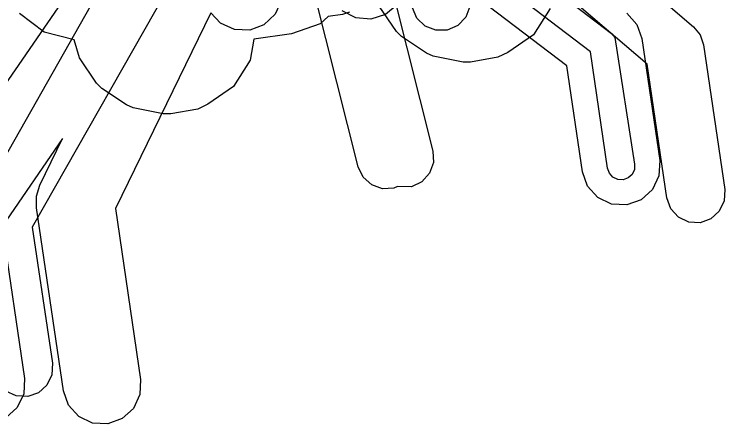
# Model space of a CAD drawing. Header units: metres. Extents: x 3158 to 3711, y 9867 to 11440.
# Drawn here: x 3249.7 to 3286.08, y 9867.29 to 9888.25 of the extents above; entities that cross this region are included whole.
import ezdxf

# ---------------------------------------------------------------- set-up
doc = ezdxf.new("R2010")
doc.units = ezdxf.units.M
doc.layers.add('AI_GREENING_EXCLUSIONS', color=1, linetype='Continuous')

msp = doc.modelspace()

# ---------------------------------------------------------------- linework, layer by layer
at = {"layer": 'AI_GREENING_EXCLUSIONS'}
for points in [[(3269.718, 9895.307), (3280.278, 9887.269), (3280.457, 9887.068), (3281.468, 9880.577), (3281.454, 9880.305), (3281.338, 9880.058), (3281.135, 9879.874), (3280.878, 9879.783), (3280.605, 9879.796), (3280.358, 9879.913), (3280.175, 9880.116), (3280.083, 9880.373), (3279.204, 9886.327), (3268.659, 9894.353)], [(3245.336, 9879.014), (3255.822, 9894.228), (3235.727, 9890.744)], [(3277.749, 9893.364), (3284.482, 9887.613), (3284.82, 9887.198), (3284.991, 9886.691), (3286.085, 9879.288), (3286.056, 9878.703), (3285.805, 9878.174), (3285.371, 9877.781), (3284.82, 9877.585), (3284.235, 9877.614), (3283.706, 9877.864), (3283.314, 9878.298), (3283.117, 9878.849), (3282.106, 9885.697), (3275.957, 9890.949)], [(3281.066, 9888.303), (3281.577, 9887.729), (3281.833, 9887.004), (3282.754, 9880.767), (3282.715, 9879.988), (3282.381, 9879.283), (3281.803, 9878.759), (3281.068, 9878.497), (3280.288, 9878.535), (3279.583, 9878.869), (3279.059, 9879.448), (3278.797, 9880.183), (3277.995, 9885.614), (3269.541, 9892.048)], [(3269.134, 9889.191), (3271.135, 9881.247), (3271.165, 9880.663), (3270.969, 9880.111), (3270.576, 9879.677), (3270.047, 9879.426), (3269.329, 9879.444), (3269.137, 9879.353), (3268.552, 9879.323), (3268.001, 9879.52), (3267.567, 9879.912), (3267.316, 9880.441), (3264.567, 9891.35)], [(3258.074, 9890.471), (3250.622, 9877.361), (3251.652, 9870.392), (3251.622, 9869.807), (3251.372, 9869.278), (3250.938, 9868.885), (3250.387, 9868.688), (3249.802, 9868.718), (3249.273, 9868.968)], [(3247.759, 9878.394), (3254.191, 9889.709), (3251.517, 9889.219), (3250.932, 9889.228), (3250.315, 9889.542), (3237.891, 9887.257)], [(3263.375, 9888.961), (3263.053, 9888.25), (3262.484, 9887.716), (3261.754, 9887.441), (3260.974, 9887.466), (3260.263, 9887.788), (3259.763, 9888.321), (3254.88, 9878.308), (3256.171, 9869.565), (3256.132, 9868.786), (3255.798, 9868.081), (3255.22, 9867.557), (3254.485, 9867.294), (3253.705, 9867.333), (3253, 9867.667), (3252.477, 9868.246), (3252.214, 9868.981), (3250.833, 9878.336), (3250.835, 9878.934), (3251.013, 9879.505), (3252.176, 9881.889), (3249.076, 9877.392), (3250.225, 9869.615), (3250.186, 9868.835), (3249.852, 9868.13), (3249.273, 9867.606)], [(3269.31, 9888.734), (3268.711, 9888.233), (3267.966, 9888), (3267.189, 9888.069), (3266.497, 9888.431)], [(3277.141, 9888.549), (3276.286, 9887.202), (3274.973, 9886.295), (3274.455, 9886.049), (3273.068, 9885.804), (3272.683, 9885.804), (3271.148, 9886.113), (3270.805, 9886.257), (3269.534, 9887.104), (3269.269, 9887.366), (3268.393, 9888.664)], [(3273.029, 9888.638), (3272.816, 9888.093), (3272.409, 9887.672), (3271.873, 9887.438), (3271.288, 9887.427), (3270.743, 9887.64), (3270.322, 9888.047), (3270.088, 9888.583)], [(3266.87, 9888.361), (3266.506, 9888.233), (3265.779, 9888.132), (3265.361, 9887.759), (3263.887, 9887.246), (3261.959, 9886.976), (3261.781, 9885.9), (3260.927, 9884.552), (3259.614, 9883.646), (3259.096, 9883.4), (3257.709, 9883.154), (3257.324, 9883.155), (3255.789, 9883.464), (3255.446, 9883.607), (3254.174, 9884.455), (3253.91, 9884.716), (3253.034, 9886.014), (3252.77, 9886.942), (3251.233, 9887.334), (3249.96, 9888.296)]]:
    msp.add_lwpolyline(points, dxfattribs=at)

doc.saveas('drawing.dxf')
